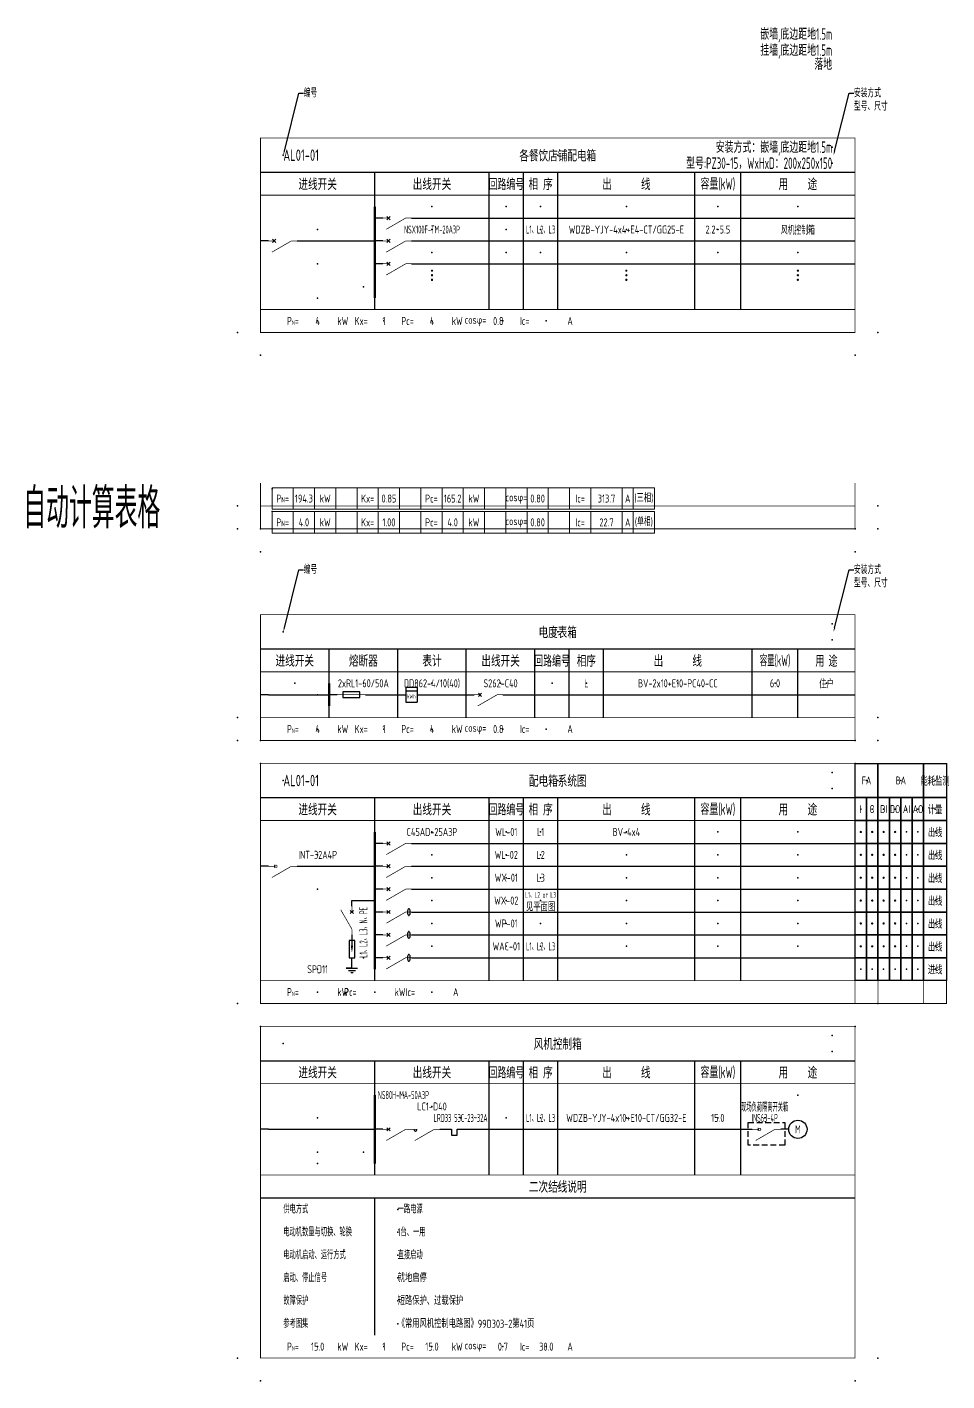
# Model space of a CAD drawing. Extents: x -337 to 273738, y -225 to 2088994.
# Drawn here: x 13743 to 53966, y 83016 to 142206 of the extents above; entities that cross this region are included whole.
import ezdxf
from ezdxf import colors
from ezdxf.entities.mleader import LeaderData, LeaderLine
from ezdxf.enums import TextEntityAlignment as Align
from ezdxf.math import Vec2, Vec3

# ---------------------------------------------------------------- set-up
doc = ezdxf.new("R2010")
doc.units = 0
doc.header["$LTSCALE"] = 1000
doc.linetypes.add('HIDDEN', pattern=[0.375, 0.25, -0.125])
doc.layers.get('0').update_dxf_attribs({"linetype": 'CONTINUOUS'})
doc.layers.get('Defpoints').update_dxf_attribs({"linetype": 'CONTINUOUS'})
for name, color, linetype in [('E-POER-DEVC', 3, 'CONTINUOUS'), ('E-POWR-DEVC', 3, 'CONTINUOUS'), ('E-REQU-DIMS', 30, 'CONTINUOUS'), ('E-UNIV-AB', 10, 'CONTINUOUS'), ('E-UNIV-DIAG', 2, 'CONTINUOUS'), ('E-UNIV-DIAG2', 2, 'HIDDEN'), ('E-UNIV-EL', 140, 'CONTINUOUS'), ('E-UNIV-NOTE', 6, 'CONTINUOUS'), ('E-UNIV-WIRE', 4, 'CONTINUOUS')]:
    doc.layers.add(name, color=color, linetype=linetype)
doc.styles.get("Standard").update_dxf_attribs({"font": 'GBENOR', "bigfont": 'GBCBIG'})
doc.styles.add('TH-STYLE3', font='tssdeng.shx', dxfattribs={"width": 0.65, "bigfont": 'tssdchn.shx'})

# ---------------------------------------------------------------- blocks, each defined once
blk = doc.blocks.new('E-BSYS04')
for p in [(-25, 5), (-25, -10)]:
    blk.add_point(p)
at = {"layer": 'E-UNIV-WIRE'}
for p, q in [((-46.5, 0), (-50, 0)), ((-21.5, 0), (0, 0))]:
    blk.add_line(p, q, dxfattribs=at)
blk = doc.blocks.new('E-BSYS02')
for p, q in [((99.99999999999955, -10), (99.99999999999955, 0)), ((115.0000000000005, -10), (115.0000000000005, 0)), ((129.9999999999997, -10), (129.9999999999997, 0)), ((190.0000000000001, -10), (190.0000000000001, 0)), ((210.0000000000005, -10), (210.0000000000005, 0))]:
    blk.add_line(p, q)
at = {"const_width": 0.35}
for points in [[(0, 0), (-1.4210854715202e-13, -10)], [(260.0000000000003, -10), (260.0000000000003, 0)]]:
    blk.add_lwpolyline(points, dxfattribs=at)
for p in [(75, -5), (107.5, -5), (122.5, -5), (160, -5), (200.0000000000003, -5), (235.0000000000003, -5)]:
    blk.add_point(p)
at = {"layer": 'E-UNIV-WIRE'}
for p, q in [((53.5, -10), (50, -10)), ((66, -10), (260.0000000000003, -10))]:
    blk.add_line(p, q, dxfattribs=at)
at = {"layer": 'E-UNIV-WIRE', "const_width": 1}
blk.add_lwpolyline([(50, -5), (50, -15)], dxfattribs=at)
blk = doc.blocks.new('E-BQF102')
for p, q in [((-0.7071067811848479, -3.207106781184848), (0.7071067811848479, -1.792893218815152)), ((-0.7071067811848479, -1.792893218815152), (0.7071067811848479, -3.207106781184848))]:
    blk.add_line(p, q)
at = {"const_width": 0.3}
for points in [[(0, 0), (0, -2.5)], [(0, -10), (-4.907477288114023, -1.5)], [(0, -10), (0, -12.5)]]:
    blk.add_lwpolyline(points, dxfattribs=at)
at = {"layer": 'E-UNIV-AB', "width": 0.6, "flags": 9}
blk.add_attdef('QF', text='', height=3.988501616960122, dxfattribs=at).set_placement((5, -7.450000000000728), align=Align.MIDDLE)
blk = doc.blocks.new('E-BSYS03')
for p, q in [((99.99999999999956, -10), (99.99999999999956, 0)), ((115.0000000000004, -10), (115.0000000000004, 0)), ((129.9999999999997, -10), (129.9999999999997, 0)), ((190.0000000000001, -10), (190.0000000000001, 0)), ((210.0000000000005, -10), (210.0000000000005, 0)), ((50.00000000000058, -10), (50.00000000000058, -5))]:
    blk.add_line(p, q)
at = {"const_width": 0.35}
blk.add_lwpolyline([(0, 0), (-1.4210854715202e-13, -10), (260.0000000000003, -10), (260.0000000000003, 0)], dxfattribs=at)
for p in [(45.00000000000044, 0), (25.0000000000003, -5)]:
    blk.add_point(p)
blk = doc.blocks.new('E-BSYS07')
for p, q in [((99.99999999999999, -10), (99.99999999999999, 0)), ((115, -10), (115, 0)), ((130, -10), (130, 0)), ((190, -10), (190, 0)), ((210, -10), (210, 0))]:
    blk.add_line(p, q)
at = {"const_width": 0.35}
for points in [[(0, 0), (0, -10)], [(260, -10), (260, 0)]]:
    blk.add_lwpolyline(points, dxfattribs=at)
at = {"layer": 'E-UNIV-WIRE', "const_width": 1}
blk.add_lwpolyline([(50.00000000000001, -5), (50.00000000000001, -15)], dxfattribs=at)
at = {"layer": 'E-UNIV-WIRE', "const_width": 0.5}
for points in [[(74.74999999999999, -3, 1), (75.24999999999999, -3, 1)], [(74.74999999999999, -5, 1), (75.24999999999999, -5, 1)], [(159.75, -3, 1), (160.25, -3, 1)], [(159.75, -5, 1), (160.25, -5, 1)], [(234.75, -3, 1), (235.25, -3, 1)], [(234.75, -5, 1), (235.25, -5, 1)], [(74.74999999999999, -7, 1), (75.24999999999999, -7, 1)], [(159.75, -7, 1), (160.25, -7, 1)], [(234.75, -7, 1), (235.25, -7, 1)]]:
    blk.add_lwpolyline(points, format="xyb", close=True, dxfattribs=at)
blk = doc.blocks.new('E-BSYS06-1')
at = {"const_width": 0.35}
blk.add_lwpolyline([(0, 0), (-1.13686837721616e-13, -10), (260.0000000000003, -10), (260.0000000000003, 0)], dxfattribs=at)
for p in [(25.00000000000119, -5.000000000002331), (54.00000000000119, -5.000000000002331), (75.0000000000012, -5.000000000002331), (106.0000000000012, -5.000000000002331), (125.0000000000012, -5.000000000002331), (-10.00000000000011, -10), (270.0000000000003, -10), (-2.842170943040401e-13, -20), (260.0000000000002, -20)]:
    blk.add_point(p)
at = {"layer": 'E-UNIV-NOTE', "style": 'TH-STYLE3', "width": 0.7}
for s, p in [('Kx=            ', (53.99999999999915, -5.000000000000739)), ('Pc=          kW', (74.99999999999886, -5.000000000000739)), ('cosφ=            ', (103.9999999999991, -5.000000000000739)), ('Ic=          A', (124.9999999999989, -5.000000000000739))]:
    blk.add_text(s, height=3.5, dxfattribs=at).set_placement(p, align=Align.MIDDLE)
at = {"layer": 'E-UNIV-NOTE', "insert": (25.00000000000119, -5.000000000002331), "char_height": 3.5, "width": 28.03761595922624, "attachment_point": 5, "style": 'TH-STYLE3'}
blk.add_mtext('P{\\H0.5714x;N}=          kW', dxfattribs=at)
blk = doc.blocks.new('*T567')
at = {"layer": 'Defpoints', "color": 8, "linetype": 'ByBlock', "lineweight": 0, "transparency": 16777216}
for p, q in [((0, 0), (16723.29002514319, 0)), ((0, 0), (0, -936.3333333333321)), ((929.0716680635105, 0), (929.0716680635105, -936.3333333333321)), ((1858.143336127021, 0), (1858.143336127021, -936.3333333333321)), ((2787.215004190532, 0), (2787.215004190532, -936.3333333333321)), ((3716.286672254042, 0), (3716.286672254042, -936.3333333333321)), ((4645.358340317553, 0), (4645.358340317553, -936.3333333333321)), ((5574.430008381063, 0), (5574.430008381063, -936.3333333333321)), ((6503.501676444574, 0), (6503.501676444574, -936.3333333333321)), ((7432.573344508084, 0), (7432.573344508084, -936.3333333333321)), ((8361.645012571595, 0), (8361.645012571595, -936.3333333333321)), ((9290.716680635105, 0), (9290.716680635105, -936.3333333333321)), ((10219.78834869862, 0), (10219.78834869862, -936.3333333333321)), ((11148.86001676213, 0), (11148.86001676213, -936.3333333333321)), ((12077.93168482564, 0), (12077.93168482564, -936.3333333333321)), ((13007.00335288915, 0), (13007.00335288915, -936.3333333333321)), ((13936.07502095266, 0), (13936.07502095266, -936.3333333333321)), ((15313.77793733471, 0), (15313.77793733471, -936.3333333333321)), ((15794.21835707968, 0), (15794.21835707968, -936.3333333333321)), ((16723.29002514319, 0), (16723.29002514319, -936.3333333333321)), ((0, -936.3333333333321), (16723.29002514319, -936.3333333333321))]:
    blk.add_line(p, q, dxfattribs=at)
at = {"layer": 'E-UNIV-DIAG', "transparency": 16777216, "char_height": 350, "attachment_point": 5, "style": 'TH-STYLE3'}
for s, insert, width in [('P{\\H0.71429x;N}=', (464.5358340317553, -468.1666666666642), 926.0716680635104), ('kW', (2322.679170158776, -468.1666666666642), 926.0716680635104), ('Kx=', (4180.822506285797, -468.1666666666642), 926.0716680635104), ('Pc=', (6968.037510476329, -468.1666666666642), 926.0716680635104), ('kW', (8826.180846603349, -468.1666666666642), 926.0716680635104), ('cosφ=', (10684.32418273037, -468.1666666666642), 926.0716680635104), ('Ic=', (13471.5391869209, -468.1666666666642), 926.0716680635104), ('A ', (15553.9981472072, -468.1666666666642), 477.4404197449653), ('(单相)', (16258.75419111143, -468.1666666666642), 926.0716680635104)]:
    blk.add_mtext(s, dxfattribs=dict(at, insert=insert, width=width))
at = {"layer": 'E-UNIV-DIAG', "color": 6, "transparency": 16777216, "char_height": 350, "attachment_point": 5, "style": 'TH-STYLE3'}
for s, insert, width in [('4.0', (1393.607502095266, -468.1666666666642), 926.0716680635104), ('1.00', (5109.894174349308, -468.1666666666642), 926.0716680635104), ('4.0', (7897.109178539838, -468.1666666666642), 926.0716680635104), ('0.80', (11613.39585079388, -468.1666666666642), 926.0716680635104), ('22.7', (14624.92647914369, -468.1666666666642), 1374.702916382055)]:
    blk.add_mtext(s, dxfattribs=dict(at, insert=insert, width=width))
blk = doc.blocks.new('E-BSYS06-2')
at = {"const_width": 0.35}
blk.add_lwpolyline([(0, 0), (-1.13686837721616e-13, -10), (260.0000000000003, -10), (260.0000000000003, 0)], dxfattribs=at)
for p in [(5.068509242912398, -2.5), (-10.00000000000011, -10), (270.0000000000003, -10), (-2.842170943040401e-13, -20), (260.0000000000002, -20)]:
    blk.add_point(p)
blk = doc.blocks.new('*T568')
at = {"layer": 'Defpoints', "color": 8, "linetype": 'ByBlock', "lineweight": 0, "transparency": 16777216}
for p, q in [((0, 0), (16723.29002514319, 0)), ((0, 0), (0, -936.3333333333339)), ((929.0716680635105, 0), (929.0716680635105, -936.3333333333339)), ((1858.143336127021, 0), (1858.143336127021, -936.3333333333339)), ((2787.215004190532, 0), (2787.215004190532, -936.3333333333339)), ((3716.286672254042, 0), (3716.286672254042, -936.3333333333339)), ((4645.358340317553, 0), (4645.358340317553, -936.3333333333339)), ((5574.430008381063, 0), (5574.430008381063, -936.3333333333339)), ((6503.501676444574, 0), (6503.501676444574, -936.3333333333339)), ((7432.573344508084, 0), (7432.573344508084, -936.3333333333339)), ((8361.645012571595, 0), (8361.645012571595, -936.3333333333339)), ((9290.716680635105, 0), (9290.716680635105, -936.3333333333339)), ((10219.78834869862, 0), (10219.78834869862, -936.3333333333339)), ((11148.86001676213, 0), (11148.86001676213, -936.3333333333339)), ((12077.93168482564, 0), (12077.93168482564, -936.3333333333339)), ((13007.00335288915, 0), (13007.00335288915, -936.3333333333339)), ((13936.07502095266, 0), (13936.07502095266, -936.3333333333339)), ((15313.77793733471, 0), (15313.77793733471, -936.3333333333339)), ((15794.21835707968, 0), (15794.21835707968, -936.3333333333339)), ((16723.29002514319, 0), (16723.29002514319, -936.3333333333339)), ((0, -936.3333333333339), (16723.29002514319, -936.3333333333339))]:
    blk.add_line(p, q, dxfattribs=at)
at = {"layer": 'E-UNIV-DIAG', "transparency": 16777216, "char_height": 350, "attachment_point": 5, "style": 'TH-STYLE3'}
for s, insert, width in [('P{\\H0.71429x;N}=', (464.5358340317553, -468.1666666666679), 926.0716680635104), ('kW', (2322.679170158776, -468.1666666666679), 926.0716680635104), ('Kx=', (4180.822506285797, -468.1666666666679), 926.0716680635104), ('Pc=', (6968.037510476329, -468.1666666666679), 926.0716680635104), ('kW', (8826.180846603349, -468.1666666666679), 926.0716680635104), ('cosφ=', (10684.32418273037, -468.1666666666679), 926.0716680635104), ('Ic=', (13471.5391869209, -468.1666666666679), 926.0716680635104), ('A ', (15553.9981472072, -468.1666666666679), 477.4404197449653), ('{\\W0.7;(三相)}', (16258.75419111143, -468.1666666666679), 926.0716680635104)]:
    blk.add_mtext(s, dxfattribs=dict(at, insert=insert, width=width))
at = {"layer": 'E-UNIV-DIAG', "color": 6, "transparency": 16777216, "char_height": 350, "attachment_point": 5, "style": 'TH-STYLE3'}
for s, insert, width in [('194.3', (1393.607502095266, -468.1666666666679), 926.0716680635104), ('0.85', (5109.894174349308, -468.1666666666679), 926.0716680635104), ('165.2', (7897.109178539838, -468.1666666666679), 926.0716680635104), ('0.80', (11613.39585079388, -468.1666666666679), 926.0716680635104), ('313.7', (14624.92647914369, -468.1666666666679), 1374.702916382055)]:
    blk.add_mtext(s, dxfattribs=dict(at, insert=insert, width=width))
blk = doc.blocks.new('E-BSYS01-1')
for p, q in [((0, -15), (260.0000000000003, -15)), ((50, -30.00000000000028), (50, -15)), ((100, -25.00000000000028), (100, -15)), ((115, -25.00000000000028), (115, -15)), ((130, -25.00000000000028), (130, -15)), ((190.0000000000003, -25.00000000000028), (190.0000000000003, -15)), ((210.0000000000003, -25.00000000000028), (210.0000000000003, -15))]:
    blk.add_line(p, q)
at = {"const_width": 0.35}
for points in [[(0, -25.00000000000028), (0, 0), (260.0000000000003, 0), (260.0000000000003, -25.00000000000028)], [(260.0000000000003, -25.00000000000028), (0, -25.00000000000028)]]:
    blk.add_lwpolyline(points, dxfattribs=at)
for p in [(250.0000000000003, -4), (10, -7.5), (130, -7.5), (250.0000000000003, -11)]:
    blk.add_point(p)
at = {"layer": 'E-UNIV-NOTE', "style": 'TH-STYLE3'}
for s, width, p in [('进线开关', 0.7, (25, -20)), ('出线开关', 0.7, (75, -20)), ('回路编号', 0.6, (107.5, -20)), ('相 序', 0.7, (122.5, -20)), ('出      线', 0.7, (160.0000000000003, -20)), ('容量(kW)', 0.6, (200.0000000000003, -20)), ('用    途', 0.7, (235.0000000000003, -20))]:
    blk.add_text(s, height=5, dxfattribs=dict(at, width=width)).set_placement(p, align=Align.MIDDLE)
blk = doc.blocks.new('E-BSYS14')
blk.add_point((15, 5))
at = {"layer": 'E-UNIV-WIRE'}
for p, q in [((3.5, 0), (0, 0)), ((16, 0), (30, 7.105427357601002e-15))]:
    blk.add_line(p, q, dxfattribs=at)
blk = doc.blocks.new('E-BSYS12')
for p, q in [((60, -10), (60, 0)), ((90, -10), (90, 0)), ((120, -10), (120, 0)), ((135, -10), (135, 0)), ((235.0000000000002, -10), (235.0000000000002, 0)), ((150, -10.00000000000001), (150, -1.4210854715202e-14)), ((215.0000000000002, -10.00000000000003), (215.0000000000002, -2.842170943040401e-14))]:
    blk.add_line(p, q)
at = {"const_width": 0.35}
for points in [[(0, 0), (-1.13686837721616e-13, -10)], [(260.0000000000002, -10), (260.0000000000002, 0)]]:
    blk.add_lwpolyline(points, dxfattribs=at)
for p in [(45, -5), (75, -5), (105, -5), (127.5, -5), (142.5, -5), (182.5000000000001, -5.000000000000028), (225.0000000000002, -5), (247.5000000000002, -5)]:
    blk.add_point(p)
at = {"layer": 'E-UNIV-WIRE'}
for p, q in [((33.5, -10), (30, -10)), ((46, -10), (63.5, -9.999999999999993)), ((68.5, -9.999999999999993), (93.5, -9.999999999999993)), ((106.0000000000006, -9.999999999999993), (260.0000000000002, -10))]:
    blk.add_line(p, q, dxfattribs=at)
at = {"layer": 'E-UNIV-WIRE', "const_width": 1}
blk.add_lwpolyline([(30, -5), (30, -15)], dxfattribs=at)
blk = doc.blocks.new('E-BSYS13')
for p, q in [((60.00000000000011, -9.999999999999986), (60.00000000000011, 1.4210854715202e-14)), ((90.00000000000011, -9.999999999999986), (90.00000000000011, 1.4210854715202e-14)), ((120, -10), (120, 0)), ((135.0000000000009, -10), (135.0000000000009, 0)), ((150.0000000000001, -10), (150.0000000000001, 0)), ((215, -10), (215, 0)), ((235.0000000000003, -10), (235.0000000000003, 0)), ((30.00000000000011, -10), (30.00000000000011, -5))]:
    blk.add_line(p, q)
at = {"const_width": 0.35}
blk.add_lwpolyline([(0, 0), (-1.13686837721616e-13, -10), (260.0000000000003, -10), (260.0000000000003, 0)], dxfattribs=at)
for p in [(25, 0), (-10.00000000000011, -10), (270.0000000000003, -10), (-2.273736754432321e-13, -20), (260.0000000000003, -20)]:
    blk.add_point(p)
blk = doc.blocks.new('E-FU102')
for p, q in [((10, 1.25), (2.5, 1.25)), ((2.5, 1.25), (2.5, -1.25)), ((10, -1.25), (10, 1.25)), ((2.5, -1.25), (10, -1.25))]:
    blk.add_line(p, q)
at = {"const_width": 0.3}
for points in [[(0, 0), (2.5, 0)], [(2.5, 0), (10, 0)], [(10, 0), (12.5, 0)]]:
    blk.add_lwpolyline(points, dxfattribs=at)
blk = doc.blocks.new('E-BPW001')
for p, q in [((-2.499999999999998, 4), (-2.5, -2.5)), ((-2.499999999999998, 4), (2.500000000000002, 4)), ((-2.499999999999999, 2.499999999999886), (2.5, 2.500000000000057)), ((2.500000000000002, 4), (2.5, -2.5)), ((-2.5, -2.5), (2.5, -2.5))]:
    blk.add_line(p, q)
at = {"layer": 'E-UNIV-EL', "style": 'TH-STYLE3', "width": 0.7}
blk.add_text('kWh', height=1.8, dxfattribs=at).set_placement((0, 0), align=Align.MIDDLE)
blk = doc.blocks.new('E-BSYS11-1')
for p, q in [((0, -15), (260.0000000000002, -15)), ((30, -30.00000000000028), (30, -15)), ((60, -25.00000000000028), (60, -15)), ((90, -25.00000000000028), (90, -15)), ((120, -25.00000000000028), (120, -15)), ((135, -25.00000000000028), (135, -15)), ((150, -25.00000000000028), (150, -15)), ((215.0000000000002, -25.00000000000031), (215.0000000000002, -15.00000000000003)), ((235.0000000000002, -25.00000000000028), (235.0000000000002, -15))]:
    blk.add_line(p, q)
at = {"const_width": 0.35}
for points in [[(0, -25.00000000000028), (0, 0), (260.0000000000002, 0), (260.0000000000002, -25.00000000000028)], [(260.0000000000002, -25.00000000000028), (0, -25.00000000000028)]]:
    blk.add_lwpolyline(points, dxfattribs=at)
for p in [(250.0000000000002, -4), (10, -7.5), (130, -7.5), (250.0000000000002, -11)]:
    blk.add_point(p)
at = {"layer": 'E-UNIV-NOTE', "style": 'TH-STYLE3'}
for s, width, p in [('电度表箱', 0.7, (130.0000000000001, -7.5)), ('进线开关', 0.7, (15, -20.00000000000014)), ('熔断器', 0.7, (45, -20.00000000000014)), ('表计', 0.7, (75, -20.00000000000014)), ('出线开关', 0.7, (105, -20.00000000000014)), ('回路编号', 0.6, (127.5, -20)), ('相序', 0.7, (142.5, -20)), ('出      线', 0.7, (182.5000000000002, -20)), ('容量(kW)', 0.5, (225.0000000000002, -20.00000000000014)), ('用 途', 0.6, (247.5000000000002, -20.00000000000014))]:
    blk.add_text(s, height=5, dxfattribs=dict(at, width=width)).set_placement(p, align=Align.MIDDLE)
blk = doc.blocks.new('E-BQL101')
at = {"color": 3, "const_width": 0.3}
for points in [[(0, 0), (0, -2.5)], [(0, -10), (-4.907477288111821, -1.5)], [(-0.75, -2.5), (0.75, -2.5)], [(0, -10), (0, -12.5)]]:
    blk.add_lwpolyline(points, dxfattribs=at)
blk.add_lwpolyline([(0.5, -3.302142464750051, 2291.831035074664), (0.4999992384566438, -3.303015128933002, 2291.831035074664)], format="xyb", dxfattribs=at)
at = {"layer": 'E-UNIV-AB', "width": 0.6, "flags": 9}
blk.add_attdef('QL', text='', height=3.988501616960122, dxfattribs=at).set_placement((2.5, -7.449999999999989), align=Align.MIDDLE)
blk = doc.blocks.new('E-BQR101')
at = {"color": 3}
for p, q in [((-0.7071067811865532, -3.207106781186553), (0.7071067811865532, -1.792893218813447)), ((-0.7071067811865532, -1.792893218813447), (0.7071067811865532, -3.207106781186553))]:
    blk.add_line(p, q, dxfattribs=at)
at = {"color": 3, "const_width": 0.3}
for points in [[(0, 0), (0, -2.5)], [(0, -10), (-4.907477288111821, -1.5)], [(0, -10), (0, -12.5)]]:
    blk.add_lwpolyline(points, dxfattribs=at)
at = {"color": 3}
blk.add_lwpolyline([(-1.518296767733403, -11.38800025453665, 0.1976868250814482), (-1.435527114215319, -11.58916441592461, 0.09883731695773847), (-1.084925817036861, -11.82547876731283, 0.05619597917308754), (-0.6411631616150544, -11.95489869907155, 0.04290072011723366), (-0.03867579032669255, -12.00668830055153, 0.04290072011720086), (0.5638115809614703, -11.95489869907161, 0.05619597917308877), (1.007574236383476, -11.82547876731283, 0.09883731695774763), (1.358175533561962, -11.58916441592459, 0.1976868250814113), (1.440945187080018, -11.38800025453665, 0.1976868250814998), (1.358175533561933, -11.18683609314874, 0.09883731695779434), (1.007574236383476, -10.95052174176047, 0.05619597917305466), (0.563811580961584, -10.82110181000169, 0.04290072011719279), (-0.03867579032669255, -10.76931220852177, 0.04290072011715999), (-0.6411631616147702, -10.82110181000164, 0.05619597917305547), (-1.084925817036861, -10.95052174176047, 0.09883731695771948), (-1.435527114215347, -11.18683609314868, 0.1976868250813854)], format="xyb", close=True, dxfattribs=at)
at = {"layer": 'E-UNIV-AB', "width": 0.6, "flags": 9}
blk.add_attdef('QR', text='', height=3.988501616960122, dxfattribs=at).set_placement((5, -4.949999999999989), align=Align.MIDDLE)
blk = doc.blocks.new('E-BSYS06')
at = {"const_width": 0.35}
blk.add_lwpolyline([(0, 0), (-1.4210854715202e-13, -10), (260.0000000000003, -10), (260.0000000000003, 0)], dxfattribs=at)
for p in [(25.00000000000119, -5.000000000002331), (50.00000000000121, -5.000000000002331), (75.00000000000121, -5.000000000002331), (-10.00000000000014, -10), (270.0000000000003, -10), (-2.842170943040401e-13, -20), (260.0000000000002, -20)]:
    blk.add_point(p)
at = {"layer": 'E-UNIV-NOTE', "style": 'TH-STYLE3', "width": 0.7}
for s, p in [('Pc=          kW', (49.99999999999916, -5.000000000000739)), ('Ic=          A', (74.99999999999888, -5.000000000000739))]:
    blk.add_text(s, height=3.5, dxfattribs=at).set_placement(p, align=Align.MIDDLE)
at = {"layer": 'E-UNIV-NOTE', "insert": (25.00000000000119, -5.000000000002331), "char_height": 3.5, "width": 28.03761595922624, "attachment_point": 5, "style": 'TH-STYLE3'}
blk.add_mtext('P{\\H0.5714x;N}=          kW', dxfattribs=at)
blk = doc.blocks.new('E-BGROUND01')
for p, q in [((0, -2), (0, 0)), ((-2.5, -2), (2.5, -2)), ((-0.0802966489653727, -2), (-2.5, -2)), ((-1.5, -3), (1.5, -3)), ((-0.5, -4), (0.5000000000001137, -4))]:
    blk.add_line(p, q)
blk = doc.blocks.new('E-BSPD01')
for p, q in [((0, 0), (0, -2.5)), ((1.25, -2.5), (-1.25, -2.5)), ((-1.25, -2.5), (-1.25, -10)), ((1.25, -10), (1.25, -2.5)), ((-1.25, -10), (1.25, -10)), ((0, -12.5), (0, -10))]:
    blk.add_line(p, q)
blk.add_lwpolyline([(0, -7.75, 0, 1, 0), (0, -4.75, 1, 1, 0)], format="xyseb")
blk.add_lwpolyline([(0, -2.5), (0, -2.925000000000011), (0, -4.75)])
blk = doc.blocks.new('E-BSYS321')
at = {"const_width": 0.35}
blk.add_lwpolyline([(10, 0), (0, 0), (0, -25), (10, -25)], close=True, dxfattribs=at)
for points in [[(0, 0), (10, 0), (10, -15), (0, -15)], [(0, -15), (5, -15), (5, -25), (0, -25)], [(5, -15), (10, -15), (10, -25), (5, -25)]]:
    blk.add_lwpolyline(points, close=True)
for p in [(5, -7.5), (2.5, -20), (7.5, -20)]:
    blk.add_point(p)
blk = doc.blocks.new('E-BSYS341')
at = {"const_width": 0.35}
blk.add_lwpolyline([(20, 0), (0, 0), (0, -25), (20, -25)], close=True, dxfattribs=at)
for points in [[(0, 0), (20, 0), (20, -15), (0, -15)], [(0, -15), (5, -15), (5, -25), (0, -25)], [(5, -15), (10, -15), (10, -25), (5, -25)], [(10, -15), (15, -15), (15, -25), (10, -25)], [(15, -15), (20, -15), (20, -25), (15, -25)]]:
    blk.add_lwpolyline(points, close=True)
for p in [(10, -7.5), (2.5, -20), (7.5, -20), (12.5, -20), (17.5, -20)]:
    blk.add_point(p)
blk = doc.blocks.new('E-BSYS311')
at = {"const_width": 0.35}
blk.add_lwpolyline([(10, 0), (0, 0), (0, -25), (10, -25)], close=True, dxfattribs=at)
for points in [[(0, 0), (10, 0), (10, -15), (0, -15)], [(0, -15), (10, -15), (10, -25), (0, -25)]]:
    blk.add_lwpolyline(points, close=True)
for p in [(5, -7.5), (5, -20)]:
    blk.add_point(p)
blk = doc.blocks.new('E-BSYS322')
for points in [[(0, 0), (5, 0), (5, -10), (0, -10)], [(5, 0), (10, 0), (10, -10), (5, -10)]]:
    blk.add_lwpolyline(points, close=True)
for p in [(2.5, -5), (7.5, -5)]:
    blk.add_point(p)
blk = doc.blocks.new('E-BSYS342')
for points in [[(0, 0), (5, 0), (5, -10), (0, -10)], [(5, 0), (10, 0), (10, -10), (5, -10)], [(10, 0), (15, 0), (15, -10), (10, -10)], [(15, 0), (20, 0), (20, -10), (15, -10)]]:
    blk.add_lwpolyline(points, close=True)
for p in [(2.5, -5), (7.5, -5), (12.5, -5), (17.5, -5)]:
    blk.add_point(p)
blk = doc.blocks.new('E-BSYS312')
blk.add_lwpolyline([(0, 0), (10, 0), (10, -10), (0, -10)], close=True)
blk.add_point((5, -5))
blk = doc.blocks.new('E-BKM102')
at = {"color": 3, "const_width": 0.3}
for points in [[(0, 0), (0, -2.5)], [(0, -10), (-4.907477288111807, -1.5)], [(0, -10), (0, -12.5)]]:
    blk.add_lwpolyline(points, dxfattribs=at)
at = {"color": 3}
blk.add_arc((0, -1.75), 0.75, 90, 270, dxfattribs=at)
at = {"layer": 'E-UNIV-AB', "width": 0.6, "flags": 9}
blk.add_attdef('KM', text='', height=3.988501616960122, dxfattribs=at).set_placement((5, -4.949999999999989), align=Align.MIDDLE)
blk = doc.blocks.new('E-BSYS211')
for p, q in [((99.99999999999955, -30), (99.99999999999955, 0)), ((115.0000000000005, -30), (115.0000000000005, 0)), ((129.9999999999998, -30), (129.9999999999998, 0)), ((190, -30), (190, 0)), ((210.0000000000005, -30), (210.0000000000005, 0))]:
    blk.add_line(p, q)
at = {"const_width": 0.35}
for points in [[(0, 0), (-2.273736754432321e-13, -30)], [(260.0000000000002, -30), (260.0000000000002, 0)]]:
    blk.add_lwpolyline(points, dxfattribs=at)
for p in [(62.5, -5), (235.0000000000002, -5), (75, -10), (220.5000000000002, -10), (87.5, -14.99999999999989), (107.5, -15), (122.5, -15), (160, -15), (200.0000000000002, -15), (220.5000000000002, -15)]:
    blk.add_point(p)
at = {"layer": 'E-POWR-DEVC'}
blk.add_lwpolyline([(78.5, -20), (83.5, -20), (83.5, -22.5), (86, -22.5), (86, -20), (91, -20)], dxfattribs=at)
blk.add_circle((235.0000000000002, -20), 4, dxfattribs=at)
at = {"layer": 'E-UNIV-WIRE'}
for p, q in [((53.5, -20), (50, -20)), ((91, -20), (215.0000000000005, -20)), ((231.0000000000002, -20), (227.5000000000002, -20))]:
    blk.add_line(p, q, dxfattribs=at)
at = {"layer": 'E-UNIV-WIRE', "const_width": 1}
blk.add_lwpolyline([(50, -5), (50, -35)], dxfattribs=at)
at = {"layer": 'E-POWR-DEVC', "rotation": 90}
for name, p in [('E-BQF102', (53.5, -20)), ('E-BKM102', (66, -20))]:
    blk.add_blockref(name, p, dxfattribs=at)
at = {"layer": 'E-UNIV-NOTE', "style": 'TH-STYLE3', "width": 0.7}
blk.add_text('M', height=3.5, dxfattribs=at).set_placement((235.0000000000002, -20), align=Align.MIDDLE)
blk = doc.blocks.new('E-BSYS29')
for p, q in [((0, -10), (260.0000000000003, -10)), ((50, -70), (50, -10))]:
    blk.add_line(p, q)
blk.add_lwpolyline([(259.9999999999995, -70, 0.35, 0.35, 0), (260.0000000000003, 0, 0.35, 0.35, 0), (0, 0, 0.35, 0.35, 0), (-7.958078640513122e-13, -70, 0, 0, 0)], format="xyseb", close=True)
for p in [(130.0000000000001, -5), (59.99999999999989, -15), (59.99999999999989, -25), (59.99999999999989, -35), (59.99999999999989, -45), (59.99999999999989, -55), (59.99999999999989, -65)]:
    blk.add_point(p)
at = {"layer": 'E-UNIV-NOTE', "style": 'TH-STYLE3', "width": 0.7}
blk.add_text('二次结线说明', height=5, dxfattribs=at).set_placement((130.0000000000001, -5), align=Align.MIDDLE)
at = {"layer": 'E-UNIV-NOTE', "style": 'TH-STYLE3', "width": 0.6}
for s, p in [('供电方式', (9.999999999999886, -15)), ('电动机数量与切换、轮换', (9.999999999999773, -25)), ('电动机启动、运行方式', (9.999999999999659, -35)), ('启动、停止信号', (9.999999999999545, -45)), ('故障保护', (9.999999999999432, -55)), ('参考图集', (9.999999999999318, -65))]:
    blk.add_text(s, height=3.500000000000001, dxfattribs=at).set_placement(p, align=Align.MIDDLE_LEFT)
blk = doc.blocks.new('配电箱相关')
at = {"layer": 'E-UNIV-DIAG', "const_width": 35}
for points in [[(27000, -29839.16586235166), (26000, -29839.16586235166), (26000, -37839.16586235166), (27000, -37839.16586235166)], [(29000, -29839.16586235166), (27000, -29839.16586235166), (27000, -37839.16586235166), (29000, -37839.16586235166)], [(30000, -29839.16586235166), (29000, -29839.16586235166), (29000, -37839.16586235166), (30000, -37839.16586235166)]]:
    blk.add_lwpolyline(points, close=True, dxfattribs=at)
at = {"layer": 'E-UNIV-DIAG', "const_width": 50}
for points in [[(26225, -30339.16586235166, 1), (26275, -30339.16586235166, 1)], [(26725, -30339.16586235166, 1), (26775, -30339.16586235166, 1)], [(27225, -30339.16586235166, 1), (27275, -30339.16586235166, 1)], [(27725, -30339.16586235166, 1), (27775, -30339.16586235166, 1)], [(26225, -31339.16586235166, 1), (26275, -31339.16586235166, 1)], [(26725, -31339.16586235166, 1), (26775, -31339.16586235166, 1)], [(27225, -31339.16586235166, 1), (27275, -31339.16586235166, 1)], [(27725, -31339.16586235166, 1), (27775, -31339.16586235166, 1)], [(26225, -32339.16586235166, 1), (26275, -32339.16586235166, 1)], [(26725, -32339.16586235166, 1), (26775, -32339.16586235166, 1)], [(27225, -32339.16586235166, 1), (27275, -32339.16586235166, 1)], [(27725, -32339.16586235166, 1), (27775, -32339.16586235166, 1)], [(26225, -33339.16586235166, 1), (26275, -33339.16586235166, 1)], [(26725, -33339.16586235166, 1), (26775, -33339.16586235166, 1)], [(27225, -33339.16586235166, 1), (27275, -33339.16586235166, 1)], [(27725, -33339.16586235166, 1), (27775, -33339.16586235166, 1)], [(26225, -34339.16586235166, 1), (26275, -34339.16586235166, 1)], [(26725, -34339.16586235166, 1), (26775, -34339.16586235166, 1)], [(27225, -34339.16586235166, 1), (27275, -34339.16586235166, 1)], [(27725, -34339.16586235166, 1), (27775, -34339.16586235166, 1)], [(26225, -35339.16586235166, 1), (26275, -35339.16586235166, 1)], [(26725, -35339.16586235166, 1), (26775, -35339.16586235166, 1)], [(27225, -35339.16586235166, 1), (27275, -35339.16586235166, 1)], [(27725, -35339.16586235166, 1), (27775, -35339.16586235166, 1)]]:
    blk.add_lwpolyline(points, format="xyb", close=True, dxfattribs=at)
at = {"layer": 'E-UNIV-DIAG2'}
blk.add_lwpolyline([(21325, -43039.16586235166), (22925, -43039.16586235166), (22925, -44039.16586235166), (21325, -44039.16586235166)], close=True, dxfattribs=at)
at = {"layer": 'E-UNIV-WIRE'}
for p, q in [((1600, -4500), (2850, -4500)), ((350, -24339.16586235166), (1600, -24339.16586235166)), ((1600, -31839.16586235166), (2850, -31839.16586235166)), ((4000, -33339.16586235166), (5000, -33339.16586235166)), ((4000, -33589.16586229205), (4000, -33339.16586235166)), ((350, -43339.16586235166), (2850, -43339.16586235166))]:
    blk.add_line(p, q, dxfattribs=at)
at = {"xscale": 100, "yscale": 100, "zscale": 100}
for p in [(5000, -4500), (5000, -31839.16586235166), (5000, -43339.16586235166)]:
    blk.add_blockref('E-BSYS04', p, dxfattribs=at)
for name, p in [('*T568', (506.8509242832661, -15293.58045407932)), ('*T567', (506.8509242832661, -16335.30944104295))]:
    blk.add_blockref(name, p)
at = {"xscale": 100, "yscale": 100, "zscale": 100, "rotation": 90}
for p in [(5350, -33839.16586235166), (5350, -34839.16586235166), (5350, -35839.16586235166)]:
    blk.add_blockref('E-BQR101', p, dxfattribs=at)
at = {"layer": 'E-POER-DEVC', "xscale": 100, "yscale": 100, "zscale": 100}
for name, p in [('E-BQF102', (4000, -33589.16586229205)), ('E-BSPD01', (4000, -34839.16586232185)), ('E-BGROUND01', (4000, -36089.16586235166))]:
    blk.add_blockref(name, p, dxfattribs=at)
at = {"layer": 'E-POWR-DEVC', "xscale": 100, "yscale": 100, "zscale": 100, "rotation": 90}
for name, p in [('E-BQF102', (5350, -3500)), ('E-BQF102', (350, -4500)), ('E-BQF102', (5350, -4500)), ('E-BQF102', (5350, -5500)), ('E-BQF102', (9350, -24339.16586235166)), ('E-BQF102', (5350, -30839.16586235166)), ('E-BQL101', (350, -31839.16586235166)), ('E-BQF102', (5350, -31839.16586235166)), ('E-BQF102', (5350, -32839.16586235166)), ('E-BQL101', (21500, -43339.16586235166))]:
    blk.add_blockref(name, p, dxfattribs=at)
at = {"layer": 'E-POWR-DEVC', "xscale": 100, "yscale": 100, "zscale": 100}
for name, p in [('E-FU102', (3350, -24339.16586235166)), ('E-BPW001', (6600, -24414.16586235166))]:
    blk.add_blockref(name, p, dxfattribs=at)
at = {"layer": 'E-UNIV-DIAG', "xscale": 100, "yscale": 100, "zscale": 100}
for name, p in [('E-BSYS01-1', (0, 0)), ('E-BSYS02', (0, -2500)), ('E-BSYS02', (0, -3500)), ('E-BSYS02', (0, -4500)), ('E-BSYS07', (0, -5500)), ('E-BSYS03', (0, -6500)), ('E-BSYS06-1', (0, -7500)), ('E-BSYS06-2', (0, -15085.30944104295)), ('E-BSYS06-2', (0, -16085.30944104295)), ('E-BSYS11-1', (0, -20839.16586235166)), ('E-BSYS12', (0, -23339.16586235166)), ('E-BSYS14', (0, -24339.16586235166)), ('E-BSYS13', (0, -24339.16586235166)), ('E-BSYS06-1', (0, -25339.16586235166)), ('E-BSYS01-1', (0, -27339.16586235166)), ('E-BSYS321', (26000, -27339.16586235166)), ('E-BSYS341', (27000, -27339.16586235166)), ('E-BSYS311', (29000, -27339.16586235166)), ('E-BSYS02', (0, -29839.16586235166)), ('E-BSYS322', (26000, -29839.16586235166)), ('E-BSYS342', (27000, -29839.16586235166)), ('E-BSYS312', (29000, -29839.16586235166)), ('E-BSYS02', (0, -30839.16586235166)), ('E-BSYS322', (26000, -30839.16586235166)), ('E-BSYS342', (27000, -30839.16586235166)), ('E-BSYS312', (29000, -30839.16586235166)), ('E-BSYS02', (0, -31839.16586235166)), ('E-BSYS322', (26000, -31839.16586235166)), ('E-BSYS342', (27000, -31839.16586235166)), ('E-BSYS312', (29000, -31839.16586235166)), ('E-BSYS02', (0, -32839.16586235166)), ('E-BSYS322', (26000, -32839.16586235166)), ('E-BSYS342', (27000, -32839.16586235166)), ('E-BSYS312', (29000, -32839.16586235166)), ('E-BSYS02', (0, -33839.16586235166)), ('E-BSYS322', (26000, -33839.16586235166)), ('E-BSYS342', (27000, -33839.16586235166)), ('E-BSYS312', (29000, -33839.16586235166)), ('E-BSYS02', (0, -34839.16586235166)), ('E-BSYS322', (26000, -34839.16586235166)), ('E-BSYS342', (27000, -34839.16586235166)), ('E-BSYS312', (29000, -34839.16586235166)), ('E-BSYS03', (0, -35839.16586235166)), ('E-BSYS322', (26000, -35839.16586235166)), ('E-BSYS342', (27000, -35839.16586235166)), ('E-BSYS312', (29000, -35839.16586235166)), ('E-BSYS06', (0, -36839.16586235166)), ('E-BSYS01-1', (0, -38839.16586235166)), ('E-BSYS211', (0, -41339.16586235166)), ('E-BSYS03', (0, -44339.16586235166)), ('E-BSYS29', (0, -45339.16586235166)), ('E-BSYS06-1', (0, -52339.16586235166))]:
    blk.add_blockref(name, p, dxfattribs=at)
at = {"layer": 'E-UNIV-NOTE', "style": 'TH-STYLE3', "width": 0.6}
for s, p in [('嵌墙,底边距地1.5m', (25000, 4546.282067548484)), ('挂墙,底边距地1.5m', (25000, 3840.728172186762)), ('落地', (25000, 3227.668062910438)), ('安装方式：嵌墙,底边距地1.5m', (25000, -400)), ('型号:PZ30-15，WxHxD：200x250x150', (25000, -1100))]:
    blk.add_text(s, height=500, dxfattribs=at).set_placement(p, align=Align.MIDDLE_RIGHT)
at = {"layer": 'E-UNIV-NOTE', "style": 'TH-STYLE3'}
for s, height, width, p in [('AL01-01', 500, 0.7, (1000, -750)), ('自动计算表格', 1750.000000000001, 0.6, (-10368.22533659637, -16187.49879463192)), ('AL01-01', 500, 0.7, (1000, -28089.16586235166)), ('一路电源', 350.0000000000001, 0.6, (6000, -46839.16586235166)), ('1台、一用', 350.0000000000001, 0.6, (6000, -47839.16586235166)), ('直接启动', 350.0000000000001, 0.6, (6000, -48839.16586235166)), ('就地启停', 350.0000000000001, 0.7, (6000, -49839.16586235166)), ('短路保护、过载保护', 350.0000000000001, 0.7, (6000, -50839.16586235166)), ('《常用风机控制电路图》99D303-2第41页', 350.0000000000001, 0.7, (6000, -51839.16586235166))]:
    blk.add_text(s, height=height, dxfattribs=dict(at, width=width)).set_placement(p, align=Align.MIDDLE_LEFT)
for s, height, width, p in [('各餐饮店铺配电箱', 500, 0.7, (13000, -750)), ('NSX100F-TM-20A3P', 350, 0.5, (7500, -4000)), ('L1、L2、L3', 350, 0.5, (12250, -4000)), ('WDZB-YJY-4x4+E4-CT/GG25-E', 350, 0.65, (16000, -4000)), ('2.2~5.5', 350, 0.65, (20000, -4000)), ('风机控制箱', 350, 0.65, (23500, -4000)), ('4', 350, 0.65, (2500, -8000)), ('1', 350, 0.65, (5400, -8000)), ('4', 350, 0.65, (7500, -8000)), ('0.8', 350, 0.65, (10400, -8000)), ('2xRL1-60/50A', 350, 0.7, (4500, -23839.16586235166)), ('DD862-4/10(40)', 350, 0.7, (7500, -23839.16586235166)), ('S262-C40', 350, 0.7, (10500, -23839.16586235166)), ('L', 350, 0.7, (14250, -23839.16586235166)), ('BV-2x10+E10-PC40-CC', 350, 0.7, (18250, -23839.16586235166)), ('6.0', 350, 0.7, (22500, -23839.16586235166)), ('住户', 350, 0.7, (24750, -23839.16586235166)), ('4', 350, 0.65, (2500, -25839.16586235166)), ('1', 350, 0.65, (5400, -25839.16586235166)), ('4', 350, 0.65, (7500, -25839.16586235166)), ('0.8', 350, 0.65, (10400, -25839.16586235166)), ('配电箱系统图', 500, 0.7, (13000, -28089.16586235166)), ('FA', 350, 0.7, (26500, -28089.16586235166)), ('BA', 350, 0.7, (28000, -28089.16586235166)), ('能耗监测', 350, 0.7, (29500, -28089.16586235166)), ('I', 350, 0.7, (26250, -29339.16586235166)), ('O', 350, 0.7, (26750, -29339.16586235166)), ('DI', 350, 0.7, (27250, -29339.16586235166)), ('DO', 350, 0.7, (27750, -29339.16586235166)), ('AI', 350, 0.7, (28250, -29339.16586235166)), ('AO', 350, 0.7, (28750, -29339.16586235166)), ('计量', 350, 0.7, (29500, -29339.16586235166)), ('C45AD-25A3P', 350, 0.7, (7500, -30339.16586235166)), ('WL-01', 350, 0.7, (10750, -30339.16586235166)), ('L1', 350, 0.7, (12250, -30339.16586235166)), ('BV-4x4', 350, 0.7, (16000, -30339.16586235166)), ('出线', 350, 0.7, (29500, -30339.16586235166)), ('INT-32A4P', 350, 0.7, (2500, -31339.16586235166)), ('WL-02', 350, 0.7, (10750, -31339.16586235166)), ('L2', 350, 0.7, (12250, -31339.16586235166)), ('出线', 350, 0.7, (29500, -31339.16586235166)), ('WX-01', 350, 0.7, (10750, -32339.16586235166)), ('L3', 350, 0.7, (12250, -32339.16586235166)), ('出线', 350, 0.7, (29500, -32339.16586235166)), ('L1、L2 or L3', 250, 0.6, (12250, -33089.16586235166)), ('出线', 350, 0.7, (29500, -33339.16586235166)), ('WX-02', 350, 0.7, (10750, -33339.16586235166)), ('见平面图', 350, 0.7, (12250, -33589.16586235166)), ('WP-01', 350, 0.7, (10750, -34339.16586235166)), ('出线', 350, 0.7, (29500, -34339.16586235166)), ('WAC-01', 350, 0.7, (10750, -35339.16586235166)), ('L1、L2、L3', 350, 0.5, (12250, -35339.16586235166)), ('出线', 350, 0.7, (29500, -35339.16586235166)), ('SPD11', 350, 0.7, (2500, -36339.16586235166)), ('进线', 350, 0.7, (29500, -36339.16586235166)), ('风机控制箱', 500, 0.7, (13000, -39589.16586235166)), ('NS80H-MA-50A3P', 350, 0.5, (6250, -41839.16586235166)), ('LC1-D40', 350, 0.65, (7500, -42339.16586235166)), ('现场负荷隔离开关箱', 350, 0.5, (22050, -42339.16586235166)), ('LRD33 53C-23~32A', 350, 0.5, (8750, -42839.16586235166)), ('L1、L2、L3', 350, 0.5, (12250, -42839.16586235166)), ('WDZB-YJY-4x10+E10-CT/GG32-E', 350, 0.65, (16000, -42839.16586235166)), ('15.0', 350, 0.65, (20000, -42839.16586235166)), ('INS63-4P', 350, 0.5, (22050, -42839.16586235166)), ('15.0', 350, 0.65, (2500, -52839.16586235166)), ('1', 350, 0.65, (5400, -52839.16586235166)), ('15.0', 350, 0.65, (7500, -52839.16586235166)), ('0.7', 350, 0.65, (10600, -52839.16586235166)), ('30.0', 350, 0.65, (12500, -52839.16586235166))]:
    blk.add_text(s, height=height, dxfattribs=dict(at, width=width)).set_placement(p, align=Align.MIDDLE)
at = {"layer": 'E-UNIV-NOTE', "style": 'TH-STYLE3', "width": 0.5}
blk.add_text('L1、L2、L3、N、PE', height=350, rotation=90, dxfattribs=at).set_placement((4500, -35839.16586235166), align=Align.MIDDLE_LEFT)
at = {"layer": 'E-REQU-DIMS'}
ml = blk.add_multileader_mtext('Standard', dxfattribs=at)
ml.set_content('编号', color=6, style='TH-STYLE3')
ml.set_leader_properties()
ml.build(insert=Vec2(0, 0))
ml.multileader.update_dxf_attribs({"dogleg_length": 2, "arrow_head_size": 180})
ctx = ml.context
ctx.base_point, ctx.char_height, ctx.arrow_head_size, ctx.landing_gap_size, ctx.plane_origin = Vec3(1881.127733618021, 1959.525418359786), 350, 180, 9, Vec3(42.87646754086018, 1464.224604371935)
notes = []
notes.append((ctx, [(0, (1, 1, 0), (1681.127733618021, 1959.525418359786), (1, 0), 200, [(0, [(1000, -750)], 0, [])])]))
ctx.mtext.insert, ctx.mtext.flow_direction = Vec3(1890.127733618021, 2134.525418359786), 5
ml = blk.add_multileader_mtext('Standard', dxfattribs=at)
ml.set_content('安装方式\\P型号、尺寸', color=6, style='TH-STYLE3')
ml.set_leader_properties()
ml.build(insert=Vec2(0, 0))
ml.multileader.update_dxf_attribs({"dogleg_length": 2, "arrow_head_size": 180})
ctx = ml.context
ctx.base_point, ctx.char_height, ctx.arrow_head_size, ctx.landing_gap_size, ctx.plane_origin = Vec3(25943.20732890069, 1959.525418359786), 350, 180, 9, Vec3(24104.95606282353, 1464.224604371935)
notes.append((ctx, [(0, (1, 1, 0), (25743.20732890069, 1959.525418359786), (1, 0), 200, [(0, [(25062.07959529757, -750)], 0, [])])]))
ctx.mtext.insert, ctx.mtext.flow_direction = Vec3(25952.2073289156, 2134.525418359786), 5
ml = blk.add_multileader_mtext('Standard', dxfattribs=at)
ml.set_content('编号', color=6, style='TH-STYLE3')
ml.set_leader_properties()
ml.build(insert=Vec2(0, 0))
ml.multileader.update_dxf_attribs({"dogleg_length": 2, "arrow_head_size": 180})
ctx = ml.context
ctx.base_point, ctx.char_height, ctx.arrow_head_size, ctx.landing_gap_size, ctx.plane_origin = Vec3(1881.12773361057, -18879.64044398814), 350, 180, 9, Vec3(42.87646754086018, -19374.941257976)
notes.append((ctx, [(0, (1, 1, 0), (1681.12773361057, -18879.64044398814), (1, 0), 200, [(0, [(1000, -21589.16586235166)], 0, [])])]))
ctx.mtext.insert, ctx.mtext.flow_direction = Vec3(1890.12773360312, -18704.64044398814), 5
ml = blk.add_multileader_mtext('Standard', dxfattribs=at)
ml.set_content('安装方式\\P型号、尺寸', color=6, style='TH-STYLE3')
ml.set_leader_properties()
ml.build(insert=Vec2(0, 0))
ml.multileader.update_dxf_attribs({"dogleg_length": 2, "arrow_head_size": 180})
ctx = ml.context
ctx.base_point, ctx.char_height, ctx.arrow_head_size, ctx.landing_gap_size, ctx.plane_origin = Vec3(25943.20732890815, -18879.64044398814), 350, 180, 9, Vec3(24104.95606282353, -19374.941257976)
notes.append((ctx, [(0, (1, 1, 0), (25743.20732890815, -18879.64044398814), (1, 0), 200, [(0, [(25062.07959529757, -21589.16586235166)], 0, [])])]))
ctx.mtext.insert, ctx.mtext.flow_direction = Vec3(25952.20732890069, -18704.64044398814), 5
for ctx, leaders in notes:
    for number, flags, end, landing, length, lines in leaders:
        leader = LeaderData()
        leader.index, (leader.has_last_leader_line, leader.has_dogleg_vector, leader.attachment_direction) = number, flags
        leader.last_leader_point, leader.dogleg_vector, leader.dogleg_length = Vec3(end), Vec3(landing), length
        for number, points, colour, breaks in lines:
            line = LeaderLine()
            line.index, line.vertices, line.color, line.breaks = number, Vec3.list(points), colors.encode_raw_color(colour), breaks
            leader.lines.append(line)
        ctx.leaders.append(leader)

msp = doc.modelspace()

# ---------------------------------------------------------------- block references
msp.add_blockref('配电箱相关', (23948.6347959456, 137355.5538440995))

doc.saveas('drawing.dxf')
